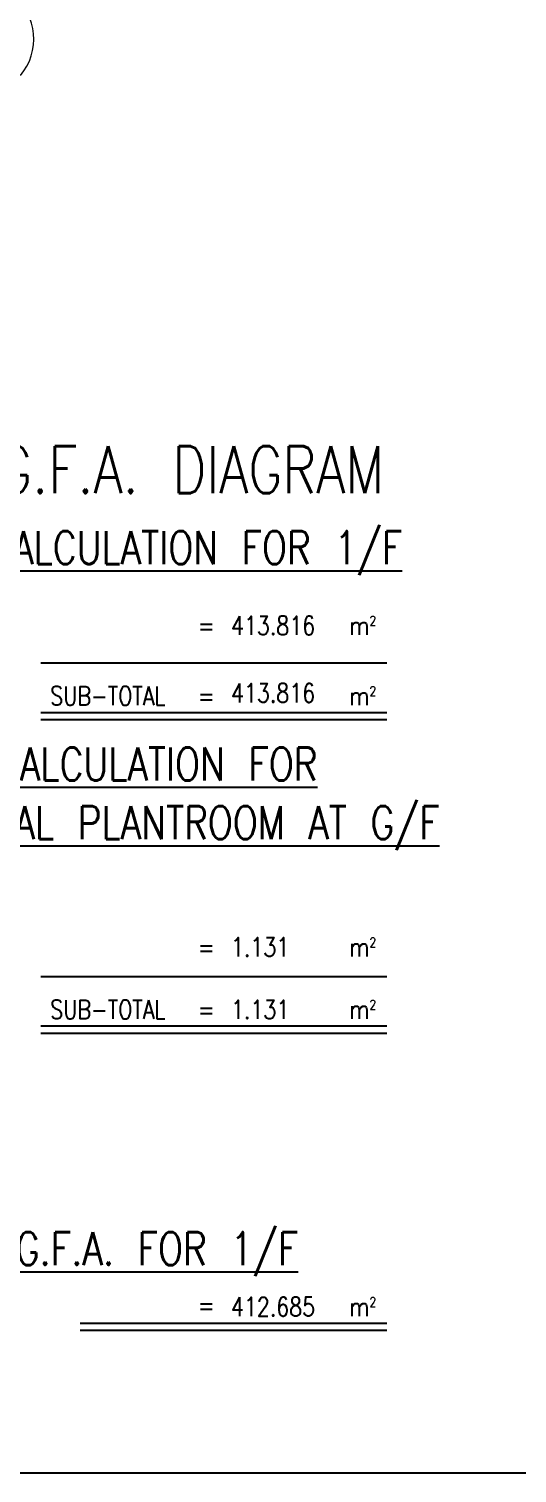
# Model space of a CAD drawing. Header units: millimetres. Extents: x 834140250 to 834644390, y 817877047 to 817987022.
# Drawn here: x 834397537 to 834409960, y 817877047 to 817913738 of the extents above; entities that cross this region are included whole.
import ezdxf

# ---------------------------------------------------------------- set-up
doc = ezdxf.new("R2010")
doc.units = ezdxf.units.MM
doc.header["$LTSCALE"] = 1000
doc.header["$MEASUREMENT"] = 0
doc.layers.add('VPA040_Text', color=3, linetype='Continuous')
doc.layers.add('VPA050_Marks', color=1, linetype='Continuous')
doc.layers.add('VPAX', color=7, linetype='Continuous', lineweight=13)
doc.styles.get("Standard").update_dxf_attribs({"font": 'txt.shx', "width": 0.8})

# ---------------------------------------------------------------- blocks, each defined once
blk = doc.blocks.new('M2')
at = {"width": 0.85}
for s, height, p in [('2', 100, (217, 100)), ('m', 200, (0, 0))]:
    blk.add_text(s, height=height, dxfattribs=at).set_placement(p)
blk = doc.blocks.new('GFA_1F')
at = {"layer": 'VPAX', "color": 253, "ltscale": 500}
blk.add_arc((22838, 4138), 1450, 320, 50, dxfattribs=at)

msp = doc.modelspace()

# ---------------------------------------------------------------- linework, layer by layer
at = {"layer": 'VPA040_Text', "ltscale": 500}
for p, q in [((834397840.3, 817897632.8), (834406640.3, 817897632.8)), ((834397840.3, 817896372.8), (834406640.3, 817896372.8)), ((834397840.3, 817896192.8), (834406640.3, 817896192.8)), ((834397840.3, 817889666.1), (834406640.3, 817889666.1)), ((834397840.3, 817888406.1), (834406640.3, 817888406.1)), ((834397840.3, 817888226.1), (834406640.3, 817888226.1)), ((834398840.3, 817880854.5), (834406640.3, 817880854.5)), ((834398840.3, 817880674.5), (834406640.3, 817880674.5))]:
    msp.add_line(p, q, dxfattribs=at)
at = {"layer": 'VPA050_Marks', "ltscale": 500}
msp.add_lwpolyline([(834351165.4, 817987021.7), (834490298.8, 817987021.7), (834490298.8, 817877046.9), (834351165.4, 817877046.9)], close=True, dxfattribs=at)

# ---------------------------------------------------------------- block references
msp.add_blockref('GFA_1F', (834373373.8, 817909343.6))
at = {"layer": 'VPA040_Text', "ltscale": 500, "xscale": 2.399999976158142, "yscale": 2.399999976158142, "zscale": 2.4}
for p in [(834405680.9, 817898340.5), (834405680.3, 817896552.8), (834405680.9, 817890171.7), (834405680.3, 817888586.1), (834405680.3, 817881034.5)]:
    msp.add_blockref('M2', p, dxfattribs=at)

# ---------------------------------------------------------------- texts
at = {"layer": 'VPA040_Text', "ltscale": 500, "width": 0.8}
for s, height, p in [('1/F G.F.A. DIAGRAM', 1200, (834393430.7, 817901940.5)), ('%%UG.F.A. CALCULATION FOR 1/F', 840, (834393430.7, 817900140.5)), ('413.816', 480, (834402680.9, 817898340.5)), ('=', 480, (834401840.9, 817898340.5)), ('SUB-TOTAL', 480, (834398080.3, 817896552.8)), ('413.816', 480, (834402680.9, 817896627.8)), ('=', 480, (834401840.3, 817896552.8)), ('%%UG.F.A. CALCULATION FOR', 840, (834393602.9, 817894639.9)), ('%%UESSENTIAL PLANTROOM AT G/F', 840, (834393602.9, 817893154.5)), ('=', 480, (834401840.9, 817890171.7)), ('1.131', 480, (834402680.9, 817890171.7)), ('SUB-TOTAL', 480, (834398080.3, 817888586.1)), ('1.131', 480, (834402680.3, 817888586.1)), ('=', 480, (834401840.3, 817888586.1)), ('%%UTOTAL G.F.A. FOR 1/F', 840, (834394040.3, 817882331.8)), ('=', 480, (834401840.3, 817881071.3)), ('412.685', 480, (834402680.3, 817881034.5))]:
    msp.add_text(s, height=height, dxfattribs=at).set_placement(p)

doc.saveas('drawing.dxf')
